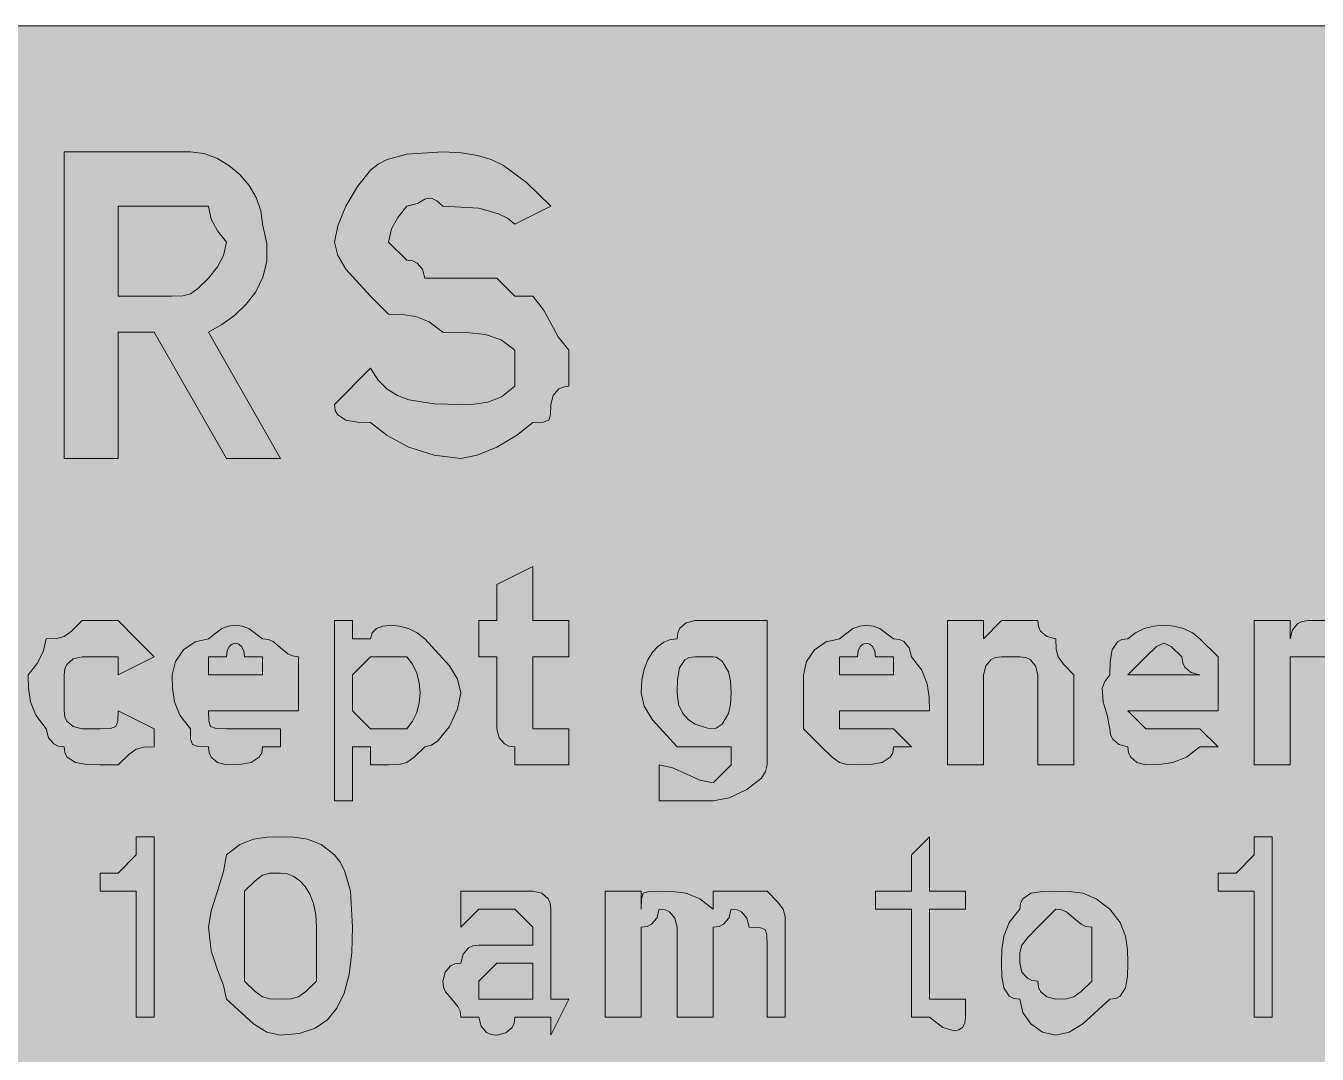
# Model space of a CAD drawing. Header units: metres. Extents: x 10 to 558, y 11 to 260.
# Drawn here: x 364.8 to 450.8, y 191.2 to 259.7 of the extents above; entities that cross this region are included whole.
import ezdxf

# ---------------------------------------------------------------- set-up
doc = ezdxf.new("R2010")
doc.units = ezdxf.units.M
for name, color, linetype, true_color in [('FILL_BLUE_0000FF', 7, 'Continuous', 0x0000ff), ('FILL_WHITE_FFFFFF', 7, 'Continuous', 0xffffff), ('STROKE_WHITE_FFFFFF', 7, 'Continuous', 0xffffff)]:
    doc.layers.add(name, color=color, linetype=linetype, true_color=true_color)

msp = doc.modelspace()

# ---------------------------------------------------------------- hatches: boundary and pattern name
at = {"layer": 'FILL_BLUE_0000FF', "true_color": 0x0000ff}
h = msp.add_hatch(color=7, dxfattribs=at)
h.dxf.hatch_style = 1
h.paths.add_polyline_path([(551.8, 259.63), (552.54, 259.47), (553.8, 258.93), (554.83, 258.16), (555.75, 257.28), (556.54, 256.78), (557.14, 256.19), (557.56, 255.55), (557.85, 254.88), (558.11, 253.57), (558.15, 252.48), (558.15, 18.48), (558.15, 16.08), (555.75, 13.68), (554.83, 12.8), (553.8, 12.03), (552.54, 11.49), (551.8, 11.33), (550.95, 11.28), (16.95, 11.28), (16.05, 11.3), (15.15, 11.43), (14.25, 11.79), (13.35, 12.48), (12.6, 12.63), (11.83, 12.99), (10.95, 13.68), (10.55, 14.18), (10.26, 14.77), (9.9, 16.08), (9.75, 18.48), (9.75, 252.48), (9.75, 254.88), (9.94, 255.76), (10.35, 256.53), (10.95, 257.28), (11.83, 257.99), (12.6, 258.48), (13.14, 258.97), (13.3, 259.28), (13.35, 259.68), (16.95, 259.68), (550.95, 259.68), (551.8, 259.63)])
at = {"layer": 'FILL_WHITE_FFFFFF', "true_color": 0xffffff}
h = msp.add_hatch(color=7, dxfattribs=at)
h.dxf.hatch_style = 1
h.paths.add_polyline_path([(375.75, 251.28), (376.65, 251.17), (377.51, 250.87), (378.32, 250.39), (379.05, 249.78), (379.66, 249.05), (380.14, 248.24), (380.44, 247.38), (380.55, 246.48), (380.84, 245.19), (380.83, 244), (380.57, 242.94), (380.1, 241.98), (379.46, 241.14), (378.69, 240.4), (377.84, 239.79), (376.95, 239.28), (381.75, 230.88), (378.15, 230.88), (373.35, 239.28), (370.95, 239.28), (370.95, 230.88), (367.35, 230.88), (367.35, 251.28), (375.75, 251.28)])
h.paths.add_polyline_path([(375.26, 241.7), (375.75, 241.83), (376.24, 242.19), (376.95, 242.88), (377.55, 243.63), (377.96, 244.4), (378.15, 245.28), (377.55, 246.03), (377.14, 246.8), (376.95, 247.68), (374.55, 247.68), (370.95, 247.68), (370.95, 241.68), (374.55, 241.68), (375.26, 241.7)], flags=16)
h = msp.add_hatch(color=7, dxfattribs=at)
h.dxf.hatch_style = 1
h.paths.add_polyline_path([(396.15, 242.88), (397.35, 241.68), (398.55, 241.68), (399.26, 240.78), (399.75, 239.88), (400.24, 238.98), (400.95, 238.08), (400.95, 236.88), (400.95, 235.68), (400.55, 235.63), (400.26, 235.49), (399.9, 235.08), (399.75, 234.48), (399.73, 233.79), (399.6, 233.43), (399.24, 233.3), (398.55, 233.28), (397.46, 232.4), (396.15, 231.63), (394.84, 231.09), (393.75, 230.88), (391.97, 231.09), (390.3, 231.63), (388.86, 232.4), (387.75, 233.28), (386.87, 233.3), (386.1, 233.43), (385.56, 233.79), (385.4, 234.08), (385.35, 234.48), (387.75, 236.88), (388.25, 236.09), (388.86, 235.49), (389.54, 235.07), (390.3, 234.78), (391.97, 234.52), (393.75, 234.48), (394.65, 234.5), (395.55, 234.63), (396.45, 234.99), (397.35, 235.68), (397.35, 238.08), (396.43, 238.77), (395.4, 239.13), (394.14, 239.26), (392.55, 239.28), (391.65, 239.97), (390.75, 240.33), (389.85, 240.46), (388.95, 240.48), (387.75, 241.68), (386.1, 243.48), (385.56, 244.38), (385.35, 245.28), (385.56, 246.37), (386.1, 247.68), (386.87, 248.99), (387.75, 250.08), (388.25, 250.48), (388.84, 250.77), (390.15, 251.13), (392.55, 251.28), (393.79, 251.22), (394.86, 251.05), (395.78, 250.77), (396.6, 250.38), (398.12, 249.25), (399.75, 247.68), (397.35, 246.48), (396.85, 246.88), (396.26, 247.17), (394.95, 247.53), (392.55, 247.68), (392.15, 248.02), (391.84, 248.19), (391.58, 248.21), (391.35, 248.13), (390.86, 247.85), (390.15, 247.68), (389.55, 246.93), (389.14, 246.16), (388.95, 245.28), (390.15, 244.08), (390.55, 244.03), (390.84, 243.89), (391.2, 243.48), (391.35, 242.88), (396.15, 242.88)])
h = msp.add_hatch(color=7, dxfattribs=at)
h.dxf.hatch_style = 1
h.paths.add_polyline_path([(399.75, 212.88), (400.95, 212.88), (400.95, 210.48), (397.35, 210.48), (397.35, 211.68), (396.95, 211.73), (396.66, 211.87), (396.3, 212.28), (396.15, 212.88), (396.15, 217.68), (394.95, 217.68), (394.95, 220.08), (396.15, 220.08), (396.15, 222.48), (398.55, 223.68), (398.55, 220.08), (400.95, 220.08), (400.95, 217.68), (398.55, 217.68), (398.55, 212.88), (399.75, 212.88)])
h = msp.add_hatch(color=7, dxfattribs=at)
h.dxf.hatch_style = 1
h.paths.add_polyline_path([(369.75, 212.88), (370.44, 212.9), (370.8, 213.03), (370.93, 213.39), (370.95, 214.08), (373.35, 212.88), (373.35, 211.68), (372.64, 211.66), (372.15, 211.53), (371.66, 211.17), (370.95, 210.48), (369.75, 210.48), (368.87, 210.5), (368.1, 210.63), (367.56, 210.99), (367.4, 211.28), (367.35, 211.68), (366.95, 211.73), (366.66, 211.87), (366.3, 212.28), (366.15, 212.88), (365.46, 213.78), (365.1, 214.68), (364.97, 215.58), (364.95, 216.48), (365.55, 217.23), (365.96, 218), (366.15, 218.88), (366.86, 218.9), (367.35, 219.03), (367.84, 219.39), (368.55, 220.08), (370.95, 220.08), (372.15, 218.88), (373.35, 217.68), (370.95, 216.48), (370.95, 217.68), (368.55, 217.68), (367.95, 217.53), (367.54, 217.17), (367.4, 216.88), (367.35, 216.48), (367.35, 214.08), (367.4, 213.68), (367.54, 213.39), (367.95, 213.03), (368.55, 212.88), (369.75, 212.88)])
h = msp.add_hatch(color=7, dxfattribs=at)
h.dxf.hatch_style = 1
h.paths.add_polyline_path([(388.14, 219.55), (388.57, 219.72), (389.1, 219.78), (389.68, 219.72), (390.28, 219.55), (390.85, 219.27), (391.35, 218.88), (393, 217.08), (393.54, 216.18), (393.75, 215.28), (393.54, 214.21), (393, 213.03), (392.23, 212.07), (391.8, 211.79), (391.35, 211.68), (390.64, 210.99), (390.15, 210.63), (389.66, 210.5), (388.95, 210.48), (387.75, 210.48), (387.75, 211.68), (386.55, 211.68), (386.55, 210.48), (386.55, 208.08), (385.35, 208.08), (385.35, 220.08), (386.55, 220.08), (386.55, 218.88), (387.75, 218.88), (387.86, 219.27), (388.14, 219.55)])
h.paths.add_polyline_path([(386.55, 214.08), (387.75, 212.88), (388.95, 212.88), (390.15, 212.88), (390.54, 213.38), (390.82, 213.97), (390.99, 214.61), (391.05, 215.28), (390.99, 215.95), (390.82, 216.59), (390.54, 217.18), (390.15, 217.68), (388.95, 217.68), (387.75, 217.68), (386.55, 216.48), (386.55, 214.08)], flags=16)
h = msp.add_hatch(color=7, dxfattribs=at)
h.dxf.hatch_style = 1
h.paths.add_polyline_path([(414.04, 210.03), (413.76, 209.6), (412.8, 208.83), (411.62, 208.29), (410.55, 208.08), (406.95, 208.08), (406.95, 210.48), (407.85, 210.29), (408.75, 209.88), (409.65, 209.47), (410.55, 209.28), (411.75, 210.48), (411.75, 211.68), (410.55, 211.68), (408.15, 211.68), (406.5, 213.48), (405.96, 214.38), (405.75, 215.28), (405.8, 216.12), (405.96, 216.85), (406.19, 217.47), (406.5, 217.98), (406.86, 218.37), (407.27, 218.65), (407.7, 218.82), (408.15, 218.88), (408.2, 219.28), (408.34, 219.57), (408.75, 219.93), (409.35, 220.08), (410.55, 220.08), (411.75, 220.08), (414.15, 220.08), (414.15, 210.48), (414.04, 210.03)])
h.paths.add_polyline_path([(408.95, 217.63), (408.66, 217.47), (408.3, 216.93), (408.17, 216.16), (408.15, 215.28), (408.25, 214.49), (408.52, 213.89), (408.91, 213.47), (409.35, 213.18), (410.18, 212.92), (410.55, 212.88), (410.74, 212.92), (411.15, 213.18), (411.56, 213.89), (411.7, 214.49), (411.75, 215.28), (411.7, 216.07), (411.56, 216.67), (411.15, 217.38), (410.74, 217.64), (410.55, 217.68), (409.35, 217.68), (408.95, 217.63)], flags=16)
h = msp.add_hatch(color=7, dxfattribs=at)
h.dxf.hatch_style = 1
h.paths.add_polyline_path([(429.75, 217.68), (429.35, 217.63), (429.06, 217.49), (428.7, 217.08), (428.55, 216.48), (428.55, 210.48), (426.15, 210.48), (426.15, 220.08), (428.55, 220.08), (428.55, 218.88), (429.75, 220.08), (432.15, 220.08), (432.2, 219.68), (432.34, 219.39), (432.75, 219.03), (433.35, 218.88), (433.37, 218.17), (433.5, 217.68), (433.86, 217.19), (434.55, 216.48), (434.55, 210.48), (432.15, 210.48), (432.15, 216.48), (432, 217.08), (431.64, 217.49), (431.35, 217.63), (430.95, 217.68), (429.75, 217.68)])
h = msp.add_hatch(color=7, dxfattribs=at)
h.dxf.hatch_style = 1
h.paths.add_polyline_path([(449.1, 219.48), (449.46, 219.89), (449.75, 220.03), (450.15, 220.08), (451.35, 220.08), (451.35, 217.68), (448.95, 217.68), (448.95, 216.48), (448.95, 210.48), (446.55, 210.48), (446.55, 220.08), (448.95, 220.08), (448.95, 218.88), (449.1, 219.48)])
h = msp.add_hatch(color=7, dxfattribs=at)
h.dxf.hatch_style = 1
h.paths.add_polyline_path([(377.14, 210.99), (377, 211.28), (376.95, 211.68), (376.26, 211.7), (375.9, 211.83), (375.77, 212.19), (375.75, 212.88), (375.06, 213.78), (374.7, 214.68), (374.57, 215.58), (374.55, 216.48), (374.76, 217.36), (375.3, 218.13), (376.07, 218.67), (376.95, 218.88), (377.85, 219.55), (378.3, 219.72), (378.75, 219.78), (379.2, 219.72), (379.65, 219.55), (380.55, 218.88), (380.95, 218.83), (381.26, 218.69), (381.75, 218.28), (382.24, 217.87), (382.55, 217.73), (382.95, 217.68), (382.95, 214.08), (376.95, 214.08), (376.97, 213.39), (377.1, 213.03), (377.46, 212.9), (378.15, 212.88), (379.35, 212.88), (380.55, 212.88), (381.75, 212.88), (381.75, 211.68), (380.55, 211.68), (380.5, 211.28), (380.34, 210.99), (379.8, 210.63), (379.03, 210.5), (378.15, 210.48), (377.55, 210.63), (377.14, 210.99)])
h.paths.add_polyline_path([(380.55, 217.68), (379.35, 217.68), (379.3, 218.07), (379.16, 218.35), (378.97, 218.52), (378.75, 218.58), (378.53, 218.52), (378.34, 218.35), (378.2, 218.07), (378.15, 217.68), (376.95, 217.68), (376.95, 216.48), (380.55, 216.48), (380.55, 217.68)], flags=16)
h = msp.add_hatch(color=7, dxfattribs=at)
h.dxf.hatch_style = 1
h.paths.add_polyline_path([(418.95, 210.63), (418.46, 210.99), (417.75, 211.68), (416.55, 212.88), (416.55, 216.48), (416.76, 217.36), (417.3, 218.13), (418.07, 218.67), (418.95, 218.88), (419.85, 219.55), (420.3, 219.72), (420.75, 219.78), (421.2, 219.72), (421.65, 219.55), (422.55, 218.88), (422.95, 218.83), (423.24, 218.69), (423.6, 218.28), (423.75, 217.68), (424.44, 216.78), (424.8, 215.88), (424.93, 214.98), (424.95, 214.08), (418.95, 214.08), (418.95, 212.88), (421.35, 212.88), (422.55, 212.88), (423.75, 211.68), (422.55, 211.68), (422.5, 211.28), (422.34, 210.99), (421.8, 210.63), (421.03, 210.5), (420.15, 210.48), (419.44, 210.5), (418.95, 210.63)])
h.paths.add_polyline_path([(422.55, 217.68), (421.35, 217.68), (421.3, 218.07), (421.16, 218.35), (420.97, 218.52), (420.75, 218.58), (420.53, 218.52), (420.34, 218.35), (420.2, 218.07), (420.15, 217.68), (418.95, 217.68), (418.95, 216.48), (422.55, 216.48), (422.55, 217.68)], flags=16)
h = msp.add_hatch(color=7, dxfattribs=at)
h.dxf.hatch_style = 1
h.paths.add_polyline_path([(438.34, 210.99), (438.2, 211.28), (438.15, 211.68), (437.55, 211.83), (437.14, 212.19), (437, 212.48), (436.95, 212.88), (436.78, 213.78), (436.5, 214.68), (436.44, 215.58), (436.61, 216.03), (436.95, 216.48), (436.97, 217.36), (437.1, 218.13), (437.46, 218.67), (437.75, 218.83), (438.15, 218.88), (438.65, 219.27), (439.24, 219.55), (439.88, 219.72), (440.55, 219.78), (441.22, 219.72), (441.86, 219.55), (442.45, 219.27), (442.95, 218.88), (444.15, 217.68), (444.15, 214.08), (438.15, 214.08), (439.35, 212.88), (440.55, 212.88), (442.95, 212.88), (444.15, 211.68), (442.95, 211.68), (442.05, 210.99), (441.15, 210.63), (440.25, 210.5), (439.35, 210.48), (438.75, 210.63), (438.34, 210.99)])
h.paths.add_polyline_path([(442.35, 216.63), (441.94, 216.99), (441.8, 217.28), (441.75, 217.68), (441.04, 218.35), (440.55, 218.58), (440.06, 218.35), (439.35, 217.68), (438.15, 216.48), (442.95, 216.48), (442.35, 216.63)], flags=16)
h = msp.add_hatch(color=7, dxfattribs=at)
h.dxf.hatch_style = 1
h.paths.add_polyline_path([(372.15, 193.68), (372.15, 202.08), (369.75, 202.08), (369.75, 203.28), (370.95, 203.28), (372.15, 204.48), (372.15, 205.68), (373.35, 205.68), (373.35, 193.68), (372.15, 193.68)])
h = msp.add_hatch(color=7, dxfattribs=at)
h.dxf.hatch_style = 1
h.paths.add_polyline_path([(377.55, 202.08), (377.96, 203.39), (378.15, 204.48), (379.05, 205.17), (379.95, 205.53), (380.85, 205.66), (381.75, 205.68), (382.65, 205.66), (383.55, 205.53), (384.45, 205.17), (385.35, 204.48), (385.75, 203.98), (386.04, 203.39), (386.4, 202.08), (386.55, 199.68), (386.49, 197.99), (386.31, 196.53), (385.98, 195.29), (385.5, 194.28), (384.85, 193.49), (384.02, 192.93), (382.99, 192.59), (381.75, 192.48), (380.85, 192.69), (379.95, 193.23), (378.15, 194.88), (377.96, 195.8), (377.55, 196.83), (377.14, 198.09), (376.95, 199.68), (377.14, 200.77), (377.55, 202.08)])
h.paths.add_polyline_path([(382.95, 195.03), (383.44, 195.39), (384.15, 196.08), (384.15, 199.68), (384.1, 200.52), (383.94, 201.25), (383.71, 201.87), (383.4, 202.38), (383.04, 202.77), (382.63, 203.05), (382.2, 203.22), (381.75, 203.28), (381.04, 203.26), (380.55, 203.13), (380.06, 202.77), (379.35, 202.08), (379.35, 199.68), (379.35, 196.08), (380.06, 195.39), (380.55, 195.03), (381.04, 194.9), (381.75, 194.88), (382.46, 194.9), (382.95, 195.03)], flags=16)
h = msp.add_hatch(color=7, dxfattribs=at)
h.dxf.hatch_style = 1
h.paths.add_polyline_path([(426.15, 194.88), (427.35, 194.88), (427.35, 193.68), (427.3, 193.29), (427.14, 193), (426.91, 192.84), (426.6, 192.78), (425.83, 193), (424.95, 193.68), (423.75, 193.68), (423.75, 194.88), (423.75, 200.88), (421.35, 200.88), (421.35, 202.08), (423.75, 202.08), (423.75, 204.48), (424.95, 205.68), (424.95, 202.08), (427.35, 202.08), (427.35, 200.88), (424.95, 200.88), (424.95, 194.88), (426.15, 194.88)])
h = msp.add_hatch(color=7, dxfattribs=at)
h.dxf.hatch_style = 1
h.paths.add_polyline_path([(446.55, 193.68), (446.55, 202.08), (444.15, 202.08), (444.15, 203.28), (445.35, 203.28), (446.55, 204.48), (446.55, 205.68), (447.75, 205.68), (447.75, 193.68), (446.55, 193.68)])
h = msp.add_hatch(color=7, dxfattribs=at)
h.dxf.hatch_style = 1
h.paths.add_polyline_path([(395.46, 192.67), (395.1, 193.08), (394.95, 193.68), (393.75, 193.68), (393.7, 194.08), (393.56, 194.39), (393.15, 194.88), (392.74, 195.37), (392.6, 195.68), (392.55, 196.08), (392.7, 196.68), (393.06, 197.09), (393.35, 197.23), (393.75, 197.28), (393.9, 197.88), (394.26, 198.29), (394.55, 198.43), (394.95, 198.48), (396.15, 198.48), (397.35, 198.48), (398.55, 198.48), (398.55, 199.68), (397.35, 200.88), (396.15, 200.88), (394.95, 200.88), (393.75, 199.68), (393.75, 200.88), (393.75, 202.08), (394.95, 202.08), (396.15, 202.08), (398.55, 202.08), (399.15, 201.93), (399.56, 201.57), (399.7, 201.28), (399.75, 200.88), (399.75, 199.68), (399.75, 198.48), (399.75, 194.88), (400.95, 194.88), (399.75, 192.48), (399.75, 193.68), (398.55, 193.68), (397.35, 193.68), (397.3, 193.28), (397.16, 192.99), (396.75, 192.63), (396.15, 192.48), (395.75, 192.53), (395.46, 192.67)])
h.paths.add_polyline_path([(398.55, 194.88), (398.55, 196.08), (398.55, 197.28), (397.35, 197.28), (396.15, 197.28), (394.95, 196.08), (394.95, 194.88), (396.15, 194.88), (397.35, 194.88), (398.55, 194.88)], flags=16)
h = msp.add_hatch(color=7, dxfattribs=at)
h.dxf.hatch_style = 1
h.paths.add_polyline_path([(405.75, 200.88), (405.77, 201.57), (405.9, 201.93), (406.26, 202.06), (406.95, 202.08), (407.85, 202.06), (408.75, 201.93), (409.65, 201.57), (410.55, 200.88), (410.55, 202.08), (411.75, 202.08), (414.15, 202.08), (414.84, 201.37), (415.2, 200.88), (415.33, 200.39), (415.35, 199.68), (415.35, 193.68), (414.15, 193.68), (414.15, 198.48), (414.13, 199.17), (414, 199.53), (413.64, 199.66), (412.95, 199.68), (412.8, 200.28), (412.44, 200.69), (412.15, 200.83), (411.75, 200.88), (411.6, 200.28), (411.24, 199.87), (410.95, 199.73), (410.55, 199.68), (410.55, 198.48), (410.55, 193.68), (408.15, 193.68), (408.15, 198.48), (408.15, 199.68), (408, 200.28), (407.64, 200.69), (407.35, 200.83), (406.95, 200.88), (406.8, 200.28), (406.44, 199.87), (406.15, 199.73), (405.75, 199.68), (405.75, 198.48), (405.75, 193.68), (403.35, 193.68), (403.35, 202.08), (405.75, 202.08), (405.75, 200.88)])
h = msp.add_hatch(color=7, dxfattribs=at)
h.dxf.hatch_style = 1
h.paths.add_polyline_path([(429.9, 199.08), (430.26, 199.98), (430.95, 200.88), (431, 201.28), (431.16, 201.57), (431.7, 201.93), (432.47, 202.06), (433.35, 202.08), (434.25, 202.06), (435.15, 201.93), (436.05, 201.57), (436.95, 200.88), (437.64, 199.98), (438, 199.08), (438.13, 198.18), (438.15, 197.28), (438.13, 196.4), (438, 195.63), (437.64, 195.09), (437.35, 194.93), (436.95, 194.88), (435.15, 193.23), (434.25, 192.69), (433.35, 192.48), (432.47, 192.69), (431.7, 193.23), (431.16, 194), (430.95, 194.88), (430.55, 194.93), (430.26, 195.09), (429.9, 195.63), (429.77, 196.4), (429.75, 197.28), (429.77, 198.18), (429.9, 199.08)])
h.paths.add_polyline_path([(431.46, 198.97), (431.1, 198.48), (430.97, 197.99), (430.95, 197.28), (431.1, 196.68), (431.46, 196.27), (431.75, 196.13), (432.15, 196.08), (432.2, 195.68), (432.34, 195.39), (432.75, 195.03), (433.35, 194.88), (434.06, 194.9), (434.55, 195.03), (435.04, 195.39), (435.75, 196.08), (435.75, 197.28), (435.75, 199.68), (435.35, 199.73), (435.04, 199.87), (434.55, 200.28), (434.06, 200.69), (433.75, 200.83), (433.35, 200.88), (432.15, 199.68), (431.46, 198.97)], flags=16)

# ---------------------------------------------------------------- linework, layer by layer
at = {"layer": 'FILL_BLUE_0000FF', "lineweight": 0, "true_color": 0x0000ff}
msp.add_lwpolyline([(16.95, 259.68), (550.95, 259.68), (551.8, 259.63), (552.54, 259.47), (553.8, 258.93), (554.83, 258.16), (555.75, 257.28), (556.54, 256.78), (557.14, 256.19), (557.56, 255.55), (557.85, 254.88), (558.11, 253.57), (558.15, 252.48), (558.15, 18.48), (558.15, 16.08), (555.75, 13.68), (554.83, 12.8), (553.8, 12.03), (552.54, 11.49), (551.8, 11.33), (550.95, 11.28), (16.95, 11.28)], dxfattribs=at)
at = {"layer": 'FILL_WHITE_FFFFFF', "lineweight": 0, "true_color": 0xffffff}
for points in [[(375.75, 251.28), (376.65, 251.17), (377.51, 250.87), (378.32, 250.39), (379.05, 249.78), (379.66, 249.05), (380.14, 248.24), (380.44, 247.38), (380.55, 246.48), (380.84, 245.19), (380.83, 244), (380.57, 242.94), (380.1, 241.98), (379.46, 241.14), (378.69, 240.4), (377.84, 239.79), (376.95, 239.28), (381.75, 230.88), (378.15, 230.88), (373.35, 239.28), (370.95, 239.28), (370.95, 230.88), (367.35, 230.88), (367.35, 251.28)], [(396.15, 242.88), (397.35, 241.68), (398.55, 241.68), (399.26, 240.78), (399.75, 239.88), (400.24, 238.98), (400.95, 238.08), (400.95, 236.88), (400.95, 235.68), (400.55, 235.63), (400.26, 235.49), (399.9, 235.08), (399.75, 234.48), (399.73, 233.79), (399.6, 233.43), (399.24, 233.3), (398.55, 233.28), (397.46, 232.4), (396.15, 231.63), (394.84, 231.09), (393.75, 230.88), (391.97, 231.09), (390.3, 231.63), (388.86, 232.4), (387.75, 233.28), (386.87, 233.3), (386.1, 233.43), (385.56, 233.79), (385.4, 234.08), (385.35, 234.48), (387.75, 236.88), (388.25, 236.09), (388.86, 235.49), (389.54, 235.07), (390.3, 234.78), (391.97, 234.52), (393.75, 234.48), (394.65, 234.5), (395.55, 234.63), (396.45, 234.99), (397.35, 235.68), (397.35, 238.08), (396.43, 238.77), (395.4, 239.13), (394.14, 239.26), (392.55, 239.28), (391.65, 239.97), (390.75, 240.33), (389.85, 240.46), (388.95, 240.48), (387.75, 241.68), (386.1, 243.48), (385.56, 244.38), (385.35, 245.28), (385.56, 246.37), (386.1, 247.68), (386.87, 248.99), (387.75, 250.08), (388.25, 250.48), (388.84, 250.77), (390.15, 251.13), (392.55, 251.28), (393.79, 251.22), (394.86, 251.05), (395.78, 250.77), (396.6, 250.38), (398.12, 249.25), (399.75, 247.68), (397.35, 246.48), (396.85, 246.88), (396.26, 247.17), (394.95, 247.53), (392.55, 247.68), (392.15, 248.02), (391.84, 248.19), (391.58, 248.21), (391.35, 248.13), (390.86, 247.85), (390.15, 247.68), (389.55, 246.93), (389.14, 246.16), (388.95, 245.28), (390.15, 244.08), (390.55, 244.03), (390.84, 243.89), (391.2, 243.48), (391.35, 242.88)], [(375.26, 241.7), (375.75, 241.83), (376.24, 242.19), (376.95, 242.88), (377.55, 243.63), (377.96, 244.4), (378.15, 245.28), (377.55, 246.03), (377.14, 246.8), (376.95, 247.68), (374.55, 247.68), (370.95, 247.68), (370.95, 241.68), (374.55, 241.68)], [(399.75, 212.88), (400.95, 212.88), (400.95, 210.48), (397.35, 210.48), (397.35, 211.68), (396.95, 211.73), (396.66, 211.87), (396.3, 212.28), (396.15, 212.88), (396.15, 217.68), (394.95, 217.68), (394.95, 220.08), (396.15, 220.08), (396.15, 222.48), (398.55, 223.68), (398.55, 220.08), (400.95, 220.08), (400.95, 217.68), (398.55, 217.68), (398.55, 212.88)], [(369.75, 212.88), (370.44, 212.9), (370.8, 213.03), (370.93, 213.39), (370.95, 214.08), (373.35, 212.88), (373.35, 211.68), (372.64, 211.66), (372.15, 211.53), (371.66, 211.17), (370.95, 210.48), (369.75, 210.48), (368.87, 210.5), (368.1, 210.63), (367.56, 210.99), (367.4, 211.28), (367.35, 211.68), (366.95, 211.73), (366.66, 211.87), (366.3, 212.28), (366.15, 212.88), (365.46, 213.78), (365.1, 214.68), (364.97, 215.58), (364.95, 216.48), (365.55, 217.23), (365.96, 218), (366.15, 218.88), (366.86, 218.9), (367.35, 219.03), (367.84, 219.39), (368.55, 220.08), (370.95, 220.08), (372.15, 218.88), (373.35, 217.68), (370.95, 216.48), (370.95, 217.68), (368.55, 217.68), (367.95, 217.53), (367.54, 217.17), (367.4, 216.88), (367.35, 216.48), (367.35, 214.08), (367.4, 213.68), (367.54, 213.39), (367.95, 213.03), (368.55, 212.88)], [(388.14, 219.55), (388.57, 219.72), (389.1, 219.78), (389.68, 219.72), (390.28, 219.55), (390.85, 219.27), (391.35, 218.88), (393, 217.08), (393.54, 216.18), (393.75, 215.28), (393.54, 214.21), (393, 213.03), (392.23, 212.07), (391.8, 211.79), (391.35, 211.68), (390.64, 210.99), (390.15, 210.63), (389.66, 210.5), (388.95, 210.48), (387.75, 210.48), (387.75, 211.68), (386.55, 211.68), (386.55, 210.48), (386.55, 208.08), (385.35, 208.08), (385.35, 220.08), (386.55, 220.08), (386.55, 218.88), (387.75, 218.88), (387.86, 219.27)], [(414.04, 210.03), (413.76, 209.6), (412.8, 208.83), (411.62, 208.29), (410.55, 208.08), (406.95, 208.08), (406.95, 210.48), (407.85, 210.29), (408.75, 209.88), (409.65, 209.47), (410.55, 209.28), (411.75, 210.48), (411.75, 211.68), (410.55, 211.68), (408.15, 211.68), (406.5, 213.48), (405.96, 214.38), (405.75, 215.28), (405.8, 216.12), (405.96, 216.85), (406.19, 217.47), (406.5, 217.98), (406.86, 218.37), (407.27, 218.65), (407.7, 218.82), (408.15, 218.88), (408.2, 219.28), (408.34, 219.57), (408.75, 219.93), (409.35, 220.08), (410.55, 220.08), (411.75, 220.08), (414.15, 220.08), (414.15, 210.48)], [(429.75, 217.68), (429.35, 217.63), (429.06, 217.49), (428.7, 217.08), (428.55, 216.48), (428.55, 210.48), (426.15, 210.48), (426.15, 220.08), (428.55, 220.08), (428.55, 218.88), (429.75, 220.08), (432.15, 220.08), (432.2, 219.68), (432.34, 219.39), (432.75, 219.03), (433.35, 218.88), (433.37, 218.17), (433.5, 217.68), (433.86, 217.19), (434.55, 216.48), (434.55, 210.48), (432.15, 210.48), (432.15, 216.48), (432, 217.08), (431.64, 217.49), (431.35, 217.63), (430.95, 217.68)], [(449.1, 219.48), (449.46, 219.89), (449.75, 220.03), (450.15, 220.08), (451.35, 220.08), (451.35, 217.68), (448.95, 217.68), (448.95, 216.48), (448.95, 210.48), (446.55, 210.48), (446.55, 220.08), (448.95, 220.08), (448.95, 218.88)], [(377.14, 210.99), (377, 211.28), (376.95, 211.68), (376.26, 211.7), (375.9, 211.83), (375.77, 212.19), (375.75, 212.88), (375.06, 213.78), (374.7, 214.68), (374.57, 215.58), (374.55, 216.48), (374.76, 217.36), (375.3, 218.13), (376.07, 218.67), (376.95, 218.88), (377.85, 219.55), (378.3, 219.72), (378.75, 219.78), (379.2, 219.72), (379.65, 219.55), (380.55, 218.88), (380.95, 218.83), (381.26, 218.69), (381.75, 218.28), (382.24, 217.87), (382.55, 217.73), (382.95, 217.68), (382.95, 214.08), (376.95, 214.08), (376.97, 213.39), (377.1, 213.03), (377.46, 212.9), (378.15, 212.88), (379.35, 212.88), (380.55, 212.88), (381.75, 212.88), (381.75, 211.68), (380.55, 211.68), (380.5, 211.28), (380.34, 210.99), (379.8, 210.63), (379.03, 210.5), (378.15, 210.48), (377.55, 210.63)], [(418.95, 210.63), (418.46, 210.99), (417.75, 211.68), (416.55, 212.88), (416.55, 216.48), (416.76, 217.36), (417.3, 218.13), (418.07, 218.67), (418.95, 218.88), (419.85, 219.55), (420.3, 219.72), (420.75, 219.78), (421.2, 219.72), (421.65, 219.55), (422.55, 218.88), (422.95, 218.83), (423.24, 218.69), (423.6, 218.28), (423.75, 217.68), (424.44, 216.78), (424.8, 215.88), (424.93, 214.98), (424.95, 214.08), (418.95, 214.08), (418.95, 212.88), (421.35, 212.88), (422.55, 212.88), (423.75, 211.68), (422.55, 211.68), (422.5, 211.28), (422.34, 210.99), (421.8, 210.63), (421.03, 210.5), (420.15, 210.48), (419.44, 210.5)], [(438.34, 210.99), (438.2, 211.28), (438.15, 211.68), (437.55, 211.83), (437.14, 212.19), (437, 212.48), (436.95, 212.88), (436.78, 213.78), (436.5, 214.68), (436.44, 215.58), (436.61, 216.03), (436.95, 216.48), (436.97, 217.36), (437.1, 218.13), (437.46, 218.67), (437.75, 218.83), (438.15, 218.88), (438.65, 219.27), (439.24, 219.55), (439.88, 219.72), (440.55, 219.78), (441.22, 219.72), (441.86, 219.55), (442.45, 219.27), (442.95, 218.88), (444.15, 217.68), (444.15, 214.08), (438.15, 214.08), (439.35, 212.88), (440.55, 212.88), (442.95, 212.88), (444.15, 211.68), (442.95, 211.68), (442.05, 210.99), (441.15, 210.63), (440.25, 210.5), (439.35, 210.48), (438.75, 210.63)], [(380.55, 217.68), (379.35, 217.68), (379.3, 218.07), (379.16, 218.35), (378.97, 218.52), (378.75, 218.58), (378.53, 218.52), (378.34, 218.35), (378.2, 218.07), (378.15, 217.68), (376.95, 217.68), (376.95, 216.48), (380.55, 216.48)], [(422.55, 217.68), (421.35, 217.68), (421.3, 218.07), (421.16, 218.35), (420.97, 218.52), (420.75, 218.58), (420.53, 218.52), (420.34, 218.35), (420.2, 218.07), (420.15, 217.68), (418.95, 217.68), (418.95, 216.48), (422.55, 216.48)], [(442.35, 216.63), (441.94, 216.99), (441.8, 217.28), (441.75, 217.68), (441.04, 218.35), (440.55, 218.58), (440.06, 218.35), (439.35, 217.68), (438.15, 216.48), (442.95, 216.48)], [(386.55, 214.08), (387.75, 212.88), (388.95, 212.88), (390.15, 212.88), (390.54, 213.38), (390.82, 213.97), (390.99, 214.61), (391.05, 215.28), (390.99, 215.95), (390.82, 216.59), (390.54, 217.18), (390.15, 217.68), (388.95, 217.68), (387.75, 217.68), (386.55, 216.48)], [(408.95, 217.63), (408.66, 217.47), (408.3, 216.93), (408.17, 216.16), (408.15, 215.28), (408.25, 214.49), (408.52, 213.89), (408.91, 213.47), (409.35, 213.18), (410.18, 212.92), (410.55, 212.88), (410.74, 212.92), (411.15, 213.18), (411.56, 213.89), (411.7, 214.49), (411.75, 215.28), (411.7, 216.07), (411.56, 216.67), (411.15, 217.38), (410.74, 217.64), (410.55, 217.68), (409.35, 217.68)], [(372.15, 193.68), (372.15, 202.08), (369.75, 202.08), (369.75, 203.28), (370.95, 203.28), (372.15, 204.48), (372.15, 205.68), (373.35, 205.68), (373.35, 193.68)], [(377.55, 202.08), (377.96, 203.39), (378.15, 204.48), (379.05, 205.17), (379.95, 205.53), (380.85, 205.66), (381.75, 205.68), (382.65, 205.66), (383.55, 205.53), (384.45, 205.17), (385.35, 204.48), (385.75, 203.98), (386.04, 203.39), (386.4, 202.08), (386.55, 199.68), (386.49, 197.99), (386.31, 196.53), (385.98, 195.29), (385.5, 194.28), (384.85, 193.49), (384.02, 192.93), (382.99, 192.59), (381.75, 192.48), (380.85, 192.69), (379.95, 193.23), (378.15, 194.88), (377.96, 195.8), (377.55, 196.83), (377.14, 198.09), (376.95, 199.68), (377.14, 200.77)], [(426.15, 194.88), (427.35, 194.88), (427.35, 193.68), (427.3, 193.29), (427.14, 193), (426.91, 192.84), (426.6, 192.78), (425.83, 193), (424.95, 193.68), (423.75, 193.68), (423.75, 194.88), (423.75, 200.88), (421.35, 200.88), (421.35, 202.08), (423.75, 202.08), (423.75, 204.48), (424.95, 205.68), (424.95, 202.08), (427.35, 202.08), (427.35, 200.88), (424.95, 200.88), (424.95, 194.88)], [(446.55, 193.68), (446.55, 202.08), (444.15, 202.08), (444.15, 203.28), (445.35, 203.28), (446.55, 204.48), (446.55, 205.68), (447.75, 205.68), (447.75, 193.68)], [(382.95, 195.03), (383.44, 195.39), (384.15, 196.08), (384.15, 199.68), (384.1, 200.52), (383.94, 201.25), (383.71, 201.87), (383.4, 202.38), (383.04, 202.77), (382.63, 203.05), (382.2, 203.22), (381.75, 203.28), (381.04, 203.26), (380.55, 203.13), (380.06, 202.77), (379.35, 202.08), (379.35, 199.68), (379.35, 196.08), (380.06, 195.39), (380.55, 195.03), (381.04, 194.9), (381.75, 194.88), (382.46, 194.9)], [(395.46, 192.67), (395.1, 193.08), (394.95, 193.68), (393.75, 193.68), (393.7, 194.08), (393.56, 194.39), (393.15, 194.88), (392.74, 195.37), (392.6, 195.68), (392.55, 196.08), (392.7, 196.68), (393.06, 197.09), (393.35, 197.23), (393.75, 197.28), (393.9, 197.88), (394.26, 198.29), (394.55, 198.43), (394.95, 198.48), (396.15, 198.48), (397.35, 198.48), (398.55, 198.48), (398.55, 199.68), (397.35, 200.88), (396.15, 200.88), (394.95, 200.88), (393.75, 199.68), (393.75, 200.88), (393.75, 202.08), (394.95, 202.08), (396.15, 202.08), (398.55, 202.08), (399.15, 201.93), (399.56, 201.57), (399.7, 201.28), (399.75, 200.88), (399.75, 199.68), (399.75, 198.48), (399.75, 194.88), (400.95, 194.88), (399.75, 192.48), (399.75, 193.68), (398.55, 193.68), (397.35, 193.68), (397.3, 193.28), (397.16, 192.99), (396.75, 192.63), (396.15, 192.48), (395.75, 192.53)], [(405.75, 200.88), (405.77, 201.57), (405.9, 201.93), (406.26, 202.06), (406.95, 202.08), (407.85, 202.06), (408.75, 201.93), (409.65, 201.57), (410.55, 200.88), (410.55, 202.08), (411.75, 202.08), (414.15, 202.08), (414.84, 201.37), (415.2, 200.88), (415.33, 200.39), (415.35, 199.68), (415.35, 193.68), (414.15, 193.68), (414.15, 198.48), (414.13, 199.17), (414, 199.53), (413.64, 199.66), (412.95, 199.68), (412.8, 200.28), (412.44, 200.69), (412.15, 200.83), (411.75, 200.88), (411.6, 200.28), (411.24, 199.87), (410.95, 199.73), (410.55, 199.68), (410.55, 198.48), (410.55, 193.68), (408.15, 193.68), (408.15, 198.48), (408.15, 199.68), (408, 200.28), (407.64, 200.69), (407.35, 200.83), (406.95, 200.88), (406.8, 200.28), (406.44, 199.87), (406.15, 199.73), (405.75, 199.68), (405.75, 198.48), (405.75, 193.68), (403.35, 193.68), (403.35, 202.08), (405.75, 202.08)], [(429.9, 199.08), (430.26, 199.98), (430.95, 200.88), (431, 201.28), (431.16, 201.57), (431.7, 201.93), (432.47, 202.06), (433.35, 202.08), (434.25, 202.06), (435.15, 201.93), (436.05, 201.57), (436.95, 200.88), (437.64, 199.98), (438, 199.08), (438.13, 198.18), (438.15, 197.28), (438.13, 196.4), (438, 195.63), (437.64, 195.09), (437.35, 194.93), (436.95, 194.88), (435.15, 193.23), (434.25, 192.69), (433.35, 192.48), (432.47, 192.69), (431.7, 193.23), (431.16, 194), (430.95, 194.88), (430.55, 194.93), (430.26, 195.09), (429.9, 195.63), (429.77, 196.4), (429.75, 197.28), (429.77, 198.18)], [(431.46, 198.97), (431.1, 198.48), (430.97, 197.99), (430.95, 197.28), (431.1, 196.68), (431.46, 196.27), (431.75, 196.13), (432.15, 196.08), (432.2, 195.68), (432.34, 195.39), (432.75, 195.03), (433.35, 194.88), (434.06, 194.9), (434.55, 195.03), (435.04, 195.39), (435.75, 196.08), (435.75, 197.28), (435.75, 199.68), (435.35, 199.73), (435.04, 199.87), (434.55, 200.28), (434.06, 200.69), (433.75, 200.83), (433.35, 200.88), (432.15, 199.68)], [(398.55, 194.88), (398.55, 196.08), (398.55, 197.28), (397.35, 197.28), (396.15, 197.28), (394.95, 196.08), (394.95, 194.88), (396.15, 194.88), (397.35, 194.88)]]:
    msp.add_lwpolyline(points, close=True, dxfattribs=at)
at = {"layer": 'STROKE_WHITE_FFFFFF', "lineweight": 0, "true_color": 0xffffff}
for points in [[(367.35, 230.88), (367.35, 251.28)], [(391.95, 238.32), (391.95, 238.32)], [(391.95, 228.32), (391.95, 228.32)], [(381.95, 218.32), (381.95, 218.32)], [(381.95, 198.32), (381.95, 198.32)], [(381.95, 198.32), (381.95, 198.32)], [(381.95, 198.32), (381.95, 198.32)], [(381.95, 198.32), (381.95, 198.32)], [(381.95, 198.32), (381.95, 198.32)], [(381.95, 198.32), (381.95, 198.32)], [(381.95, 198.32), (381.95, 198.32)], [(381.95, 198.32), (381.95, 198.32)], [(381.95, 198.32), (381.95, 198.32)], [(381.95, 198.32), (381.95, 198.32)]]:
    msp.add_lwpolyline(points, dxfattribs=at)

doc.saveas('drawing.dxf')
